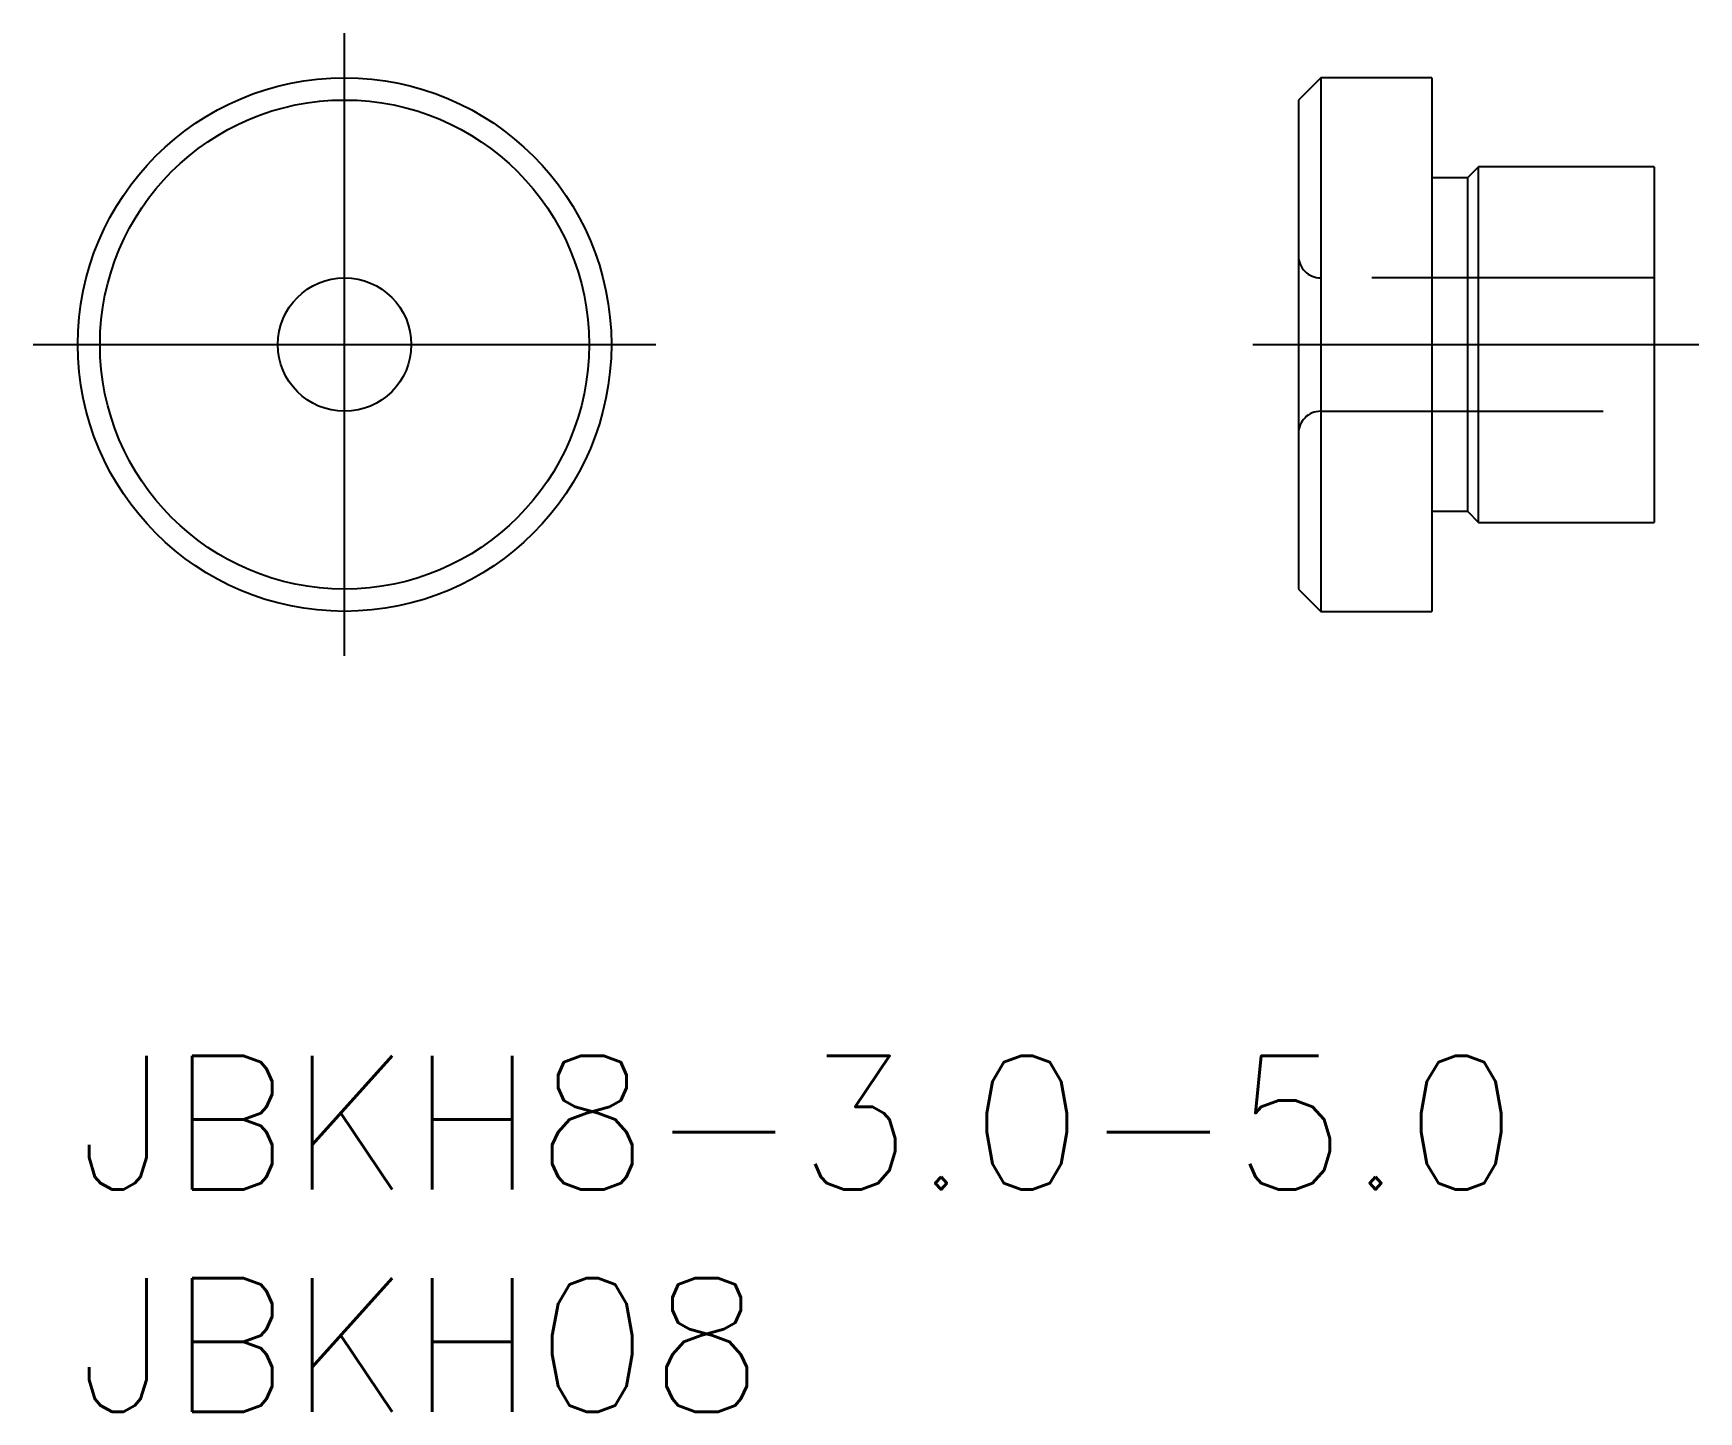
# Model space of a CAD drawing. Extents: x -1 to 36.5, y -8 to 23.
import ezdxf

# ---------------------------------------------------------------- set-up
doc = ezdxf.new("R2010")
doc.units = 0
doc.header["$LTSCALE"] = 0.5
doc.linetypes.add('CENTER', pattern=[50.8, 31.75, -6.35, 6.35, -6.35])
doc.linetypes.add('DASHED', pattern=[19.05, 12.7, -6.35])
for name, color, linetype in [('MSM_CENTER', 1, 'CENTER'), ('MSM_CONTINUOUS', 7, 'CONTINUOUS'), ('MSM_DASHED', 4, 'DASHED'), ('MSM_PART_NUMBER', 7, 'CONTINUOUS')]:
    doc.layers.add(name, color=color, linetype=linetype)
doc.styles.get("Standard").update_dxf_attribs({"font": 'txt.shx', "height": 1, "bigfont": 'bigfont.shx'})

# ---------------------------------------------------------------- blocks, each defined once
blk = doc.blocks.new('*U15')
at = {"layer": 'MSM_PART_NUMBER'}
blk.add_text('JBKH8-3.0-5.0', height=3, dxfattribs=at).set_placement((0, -3))
blk = doc.blocks.new('*U16')
at = {"layer": 'MSM_PART_NUMBER'}
blk.add_text('JBKH08', height=3, dxfattribs=at).set_placement((0, -8))

msp = doc.modelspace()

# ---------------------------------------------------------------- linework, layer by layer
at = {"layer": 'MSM_CENTER'}
for p, q in [((6, 9), (6, 23)), ((-1, 16), (13, 16)), ((26.428, 16), (36.453, 16))]:
    msp.add_line(p, q, dxfattribs=at)
at = {"layer": 'MSM_CONTINUOUS'}
for p, q in [((27.953, 22), (27.453, 21.5)), ((30.453, 22), (27.953, 22)), ((27.953, 22), (27.953, 10)), ((30.453, 22), (30.453, 10)), ((27.453, 21.5), (27.453, 10.5)), ((31.503, 20), (31.253, 19.75)), ((35.453, 20), (31.503, 20)), ((31.503, 12), (31.503, 20)), ((35.453, 20), (35.453, 12)), ((31.253, 19.75), (30.453, 19.75)), ((31.253, 19.75), (31.253, 12.25)), ((30.453, 12.25), (31.253, 12.25)), ((31.253, 12.25), (31.503, 12)), ((31.503, 12), (35.453, 12)), ((27.453, 10.5), (27.953, 10)), ((27.953, 10), (30.453, 10))]:
    msp.add_line(p, q, dxfattribs=at)
for radius in [6, 5.5, 1.5]:
    msp.add_circle((6, 16), radius, dxfattribs=at)
at = {"layer": 'MSM_DASHED'}
for p, q in [((35.453, 17.5), (27.953, 17.5)), ((27.953, 14.5), (35.453, 14.5))]:
    msp.add_line(p, q, dxfattribs=at)
for centre, start, end in [((27.953, 18), 180, 270), ((27.953, 14), 90, 180)]:
    msp.add_arc(centre, 0.5, start, end, dxfattribs=at)

# ---------------------------------------------------------------- block references
at = {"layer": 'MSM_CONTINUOUS'}
for name in ['*U15', '*U16']:
    msp.add_blockref(name, (0, 0), dxfattribs=at)

doc.saveas('drawing.dxf')
